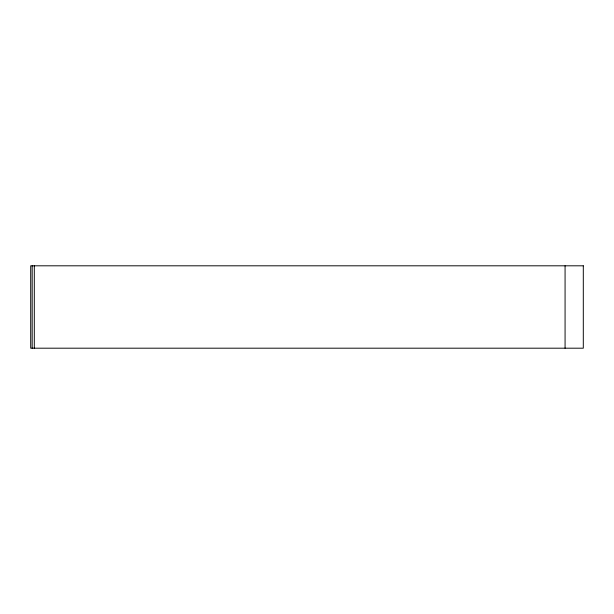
<?xml version="1.0" encoding="UTF-8"?>
<svg xmlns="http://www.w3.org/2000/svg" width="614" height="614" viewBox="0 0 614 614"><rect width="100%" height="100%" fill="white"/><g stroke="black" fill="none" stroke-linecap="round" stroke-linejoin="round"><path stroke-width="0.92" d="M565.072 265.808L565.072 348.192M34.307 265.808L34.307 348.192M32.181 265.808L32.181 348.192M583.3 265.808L30.7 265.808L30.7 348.192L583.3 348.192L583.3 265.808"/></g></svg>
